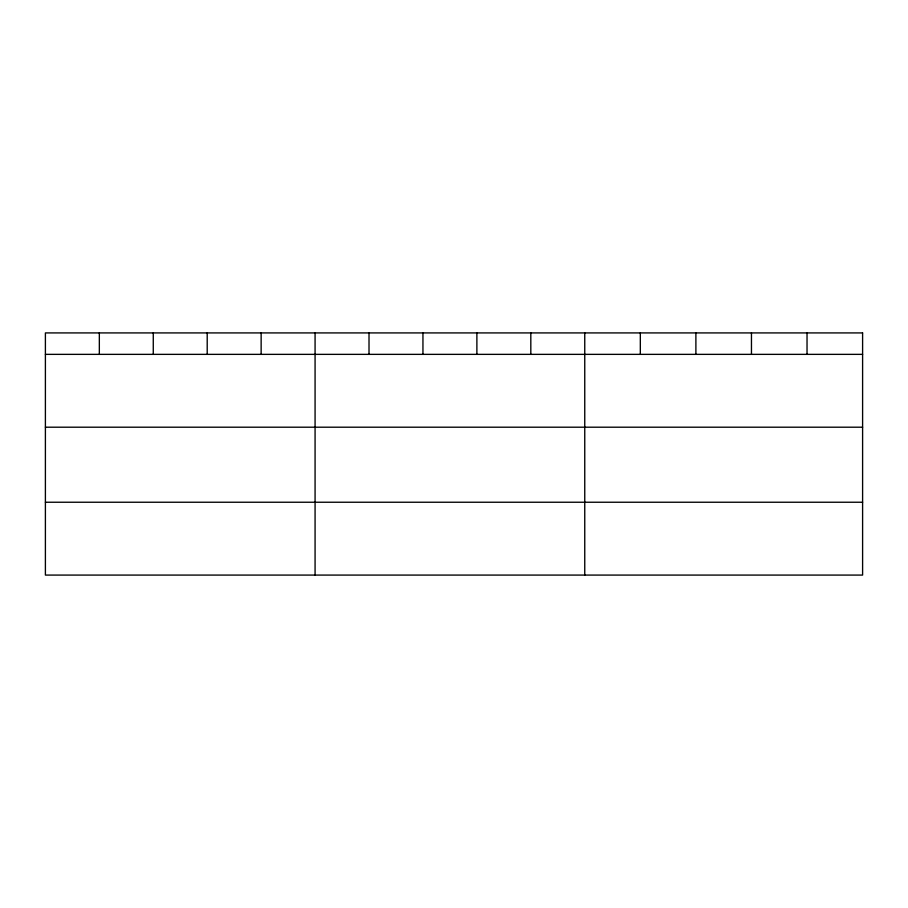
<?xml version="1.0" encoding="UTF-8"?>
<svg xmlns="http://www.w3.org/2000/svg" width="908" height="908" viewBox="0 0 908 908"><rect width="100%" height="100%" fill="white"/><g stroke="black" fill="none" stroke-linecap="round" stroke-linejoin="round"><path stroke-width="1.36" d="M45.4 354.358L862.6 354.358M45.4 427.203L862.6 427.203M45.4 502.238L862.6 502.238M807.03 332.918L807.03 354.358M751.461 332.918L751.461 354.358M695.891 332.918L695.891 354.358M640.322 332.918L640.322 354.358M584.752 332.918L584.752 575.082M530.817 332.918L530.817 354.358M476.882 332.918L476.882 354.358M422.946 332.918L422.946 354.358M369.011 332.918L369.011 354.358M315.076 332.918L315.076 575.082M261.141 332.918L261.141 354.358M207.206 332.918L207.206 354.358M153.27 332.918L153.27 354.358M99.335 332.918L99.335 354.358M862.6 332.918L45.4 332.918L45.4 575.082L862.6 575.082L862.6 332.918"/></g></svg>
